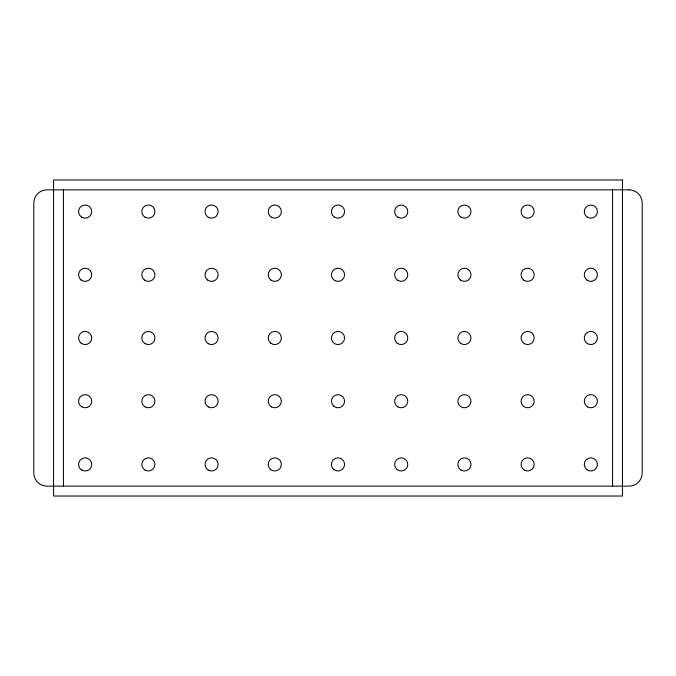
<?xml version="1.0" encoding="UTF-8"?>
<svg xmlns="http://www.w3.org/2000/svg" width="676" height="676" viewBox="0 0 676 676"><rect width="100%" height="100%" fill="white"/><g stroke="black" fill="none" stroke-linecap="round" stroke-linejoin="round"><path stroke-width="1.01" d="M612.574 189.855L612.574 486.145M63.426 189.855L63.426 486.145M622.444 179.977L53.556 179.977L53.556 496.023L622.444 496.023L622.444 179.977M629.035 189.855L46.965 189.855A13.165 13.165 0 0 0 33.8 203.02L33.8 472.98A13.165 13.165 0 0 0 46.965 486.145L629.035 486.145A13.165 13.165 0 0 0 642.2 472.98L642.2 203.02A13.165 13.165 0 0 0 629.035 189.855M460.415 280.016A6.583 6.583 0 0 0 470.952 275.647A6.583 6.583 0 0 0 461.902 268.71A6.583 6.583 0 0 0 460.415 280.016M460.415 343.222A6.583 6.583 0 0 0 470.952 338.862A6.583 6.583 0 0 0 461.902 331.916A6.583 6.583 0 0 0 460.415 343.222M524.339 343.704A6.583 6.583 0 0 0 534.217 338A6.583 6.583 0 0 0 524.339 332.296A6.583 6.583 0 0 0 524.339 343.704M397.201 469.643A6.583 6.583 0 0 0 407.738 465.282A6.583 6.583 0 0 0 398.688 458.336A6.583 6.583 0 0 0 397.201 469.643M397.919 406.91A6.583 6.583 0 0 0 407.797 401.214A6.583 6.583 0 0 0 397.919 395.511A6.583 6.583 0 0 0 397.919 406.91M397.201 343.222A6.583 6.583 0 0 0 407.738 338.862A6.583 6.583 0 0 0 398.688 331.916A6.583 6.583 0 0 0 397.201 343.222M334.704 280.489A6.583 6.583 0 0 0 344.583 274.786A6.583 6.583 0 0 0 334.704 269.09A6.583 6.583 0 0 0 334.704 280.489M397.919 280.489A6.583 6.583 0 0 0 407.797 274.786A6.583 6.583 0 0 0 397.919 269.09A6.583 6.583 0 0 0 397.919 280.489M524.339 470.124A6.583 6.583 0 0 0 534.217 464.42A6.583 6.583 0 0 0 524.339 458.717A6.583 6.583 0 0 0 524.339 470.124M461.125 470.124A6.583 6.583 0 0 0 471.003 464.42A6.583 6.583 0 0 0 461.125 458.717A6.583 6.583 0 0 0 461.125 470.124M586.836 280.016A6.583 6.583 0 0 0 597.373 275.647A6.583 6.583 0 0 0 588.323 268.71A6.583 6.583 0 0 0 586.836 280.016M587.545 406.91A6.583 6.583 0 0 0 597.423 401.214A6.583 6.583 0 0 0 587.545 395.511A6.583 6.583 0 0 0 587.545 406.91M460.415 406.437A6.583 6.583 0 0 0 470.952 402.068A6.583 6.583 0 0 0 461.902 395.13A6.583 6.583 0 0 0 460.415 406.437M208.284 406.91A6.583 6.583 0 0 0 218.162 401.214A6.583 6.583 0 0 0 208.284 395.511A6.583 6.583 0 0 0 208.284 406.91M270.78 469.643A6.583 6.583 0 0 0 281.317 465.282A6.583 6.583 0 0 0 272.267 458.336A6.583 6.583 0 0 0 270.78 469.643M145.078 470.124A6.583 6.583 0 0 0 154.956 464.42A6.583 6.583 0 0 0 145.078 458.717A6.583 6.583 0 0 0 145.078 470.124M271.498 406.91A6.583 6.583 0 0 0 281.377 401.214A6.583 6.583 0 0 0 271.498 395.511A6.583 6.583 0 0 0 271.498 406.91M333.995 406.437A6.583 6.583 0 0 0 344.532 402.068A6.583 6.583 0 0 0 335.482 395.13A6.583 6.583 0 0 0 333.995 406.437M207.574 280.016A6.583 6.583 0 0 0 218.111 275.647A6.583 6.583 0 0 0 209.061 268.71A6.583 6.583 0 0 0 207.574 280.016M334.704 343.704A6.583 6.583 0 0 0 344.583 338A6.583 6.583 0 0 0 334.704 332.296A6.583 6.583 0 0 0 334.704 343.704M523.621 280.016A6.583 6.583 0 0 0 534.158 275.647A6.583 6.583 0 0 0 525.108 268.71A6.583 6.583 0 0 0 523.621 280.016M270.78 280.016A6.583 6.583 0 0 0 281.317 275.647A6.583 6.583 0 0 0 272.267 268.71A6.583 6.583 0 0 0 270.78 280.016M81.864 217.283A6.583 6.583 0 0 0 91.742 211.58A6.583 6.583 0 0 0 81.864 205.876A6.583 6.583 0 0 0 81.864 217.283M397.919 217.283A6.583 6.583 0 0 0 407.797 211.58A6.583 6.583 0 0 0 397.919 205.876A6.583 6.583 0 0 0 397.919 217.283M524.339 217.283A6.583 6.583 0 0 0 534.217 211.58A6.583 6.583 0 0 0 524.339 205.876A6.583 6.583 0 0 0 524.339 217.283M333.995 469.643A6.583 6.583 0 0 0 344.532 465.282A6.583 6.583 0 0 0 335.482 458.336A6.583 6.583 0 0 0 333.995 469.643M270.78 343.222A6.583 6.583 0 0 0 281.317 338.862A6.583 6.583 0 0 0 272.267 331.916A6.583 6.583 0 0 0 270.78 343.222M145.078 406.91A6.583 6.583 0 0 0 154.956 401.214A6.583 6.583 0 0 0 145.078 395.511A6.583 6.583 0 0 0 145.078 406.91M81.864 406.91A6.583 6.583 0 0 0 91.742 401.214A6.583 6.583 0 0 0 81.864 395.511A6.583 6.583 0 0 0 81.864 406.91M145.078 343.704A6.583 6.583 0 0 0 154.956 338A6.583 6.583 0 0 0 145.078 332.296A6.583 6.583 0 0 0 145.078 343.704M81.864 470.124A6.583 6.583 0 0 0 91.742 464.42A6.583 6.583 0 0 0 81.864 458.717A6.583 6.583 0 0 0 81.864 470.124M81.154 280.016A6.583 6.583 0 0 0 91.682 275.647A6.583 6.583 0 0 0 82.641 268.71A6.583 6.583 0 0 0 81.154 280.016M144.36 280.016A6.583 6.583 0 0 0 154.897 275.647A6.583 6.583 0 0 0 145.847 268.71A6.583 6.583 0 0 0 144.36 280.016M208.284 343.704A6.583 6.583 0 0 0 218.162 338A6.583 6.583 0 0 0 208.284 332.296A6.583 6.583 0 0 0 208.284 343.704M81.154 343.222A6.583 6.583 0 0 0 91.682 338.862A6.583 6.583 0 0 0 82.641 331.916A6.583 6.583 0 0 0 81.154 343.222M208.284 470.124A6.583 6.583 0 0 0 218.162 464.42A6.583 6.583 0 0 0 208.284 458.717A6.583 6.583 0 0 0 208.284 470.124M460.415 216.802A6.583 6.583 0 0 0 470.952 212.441A6.583 6.583 0 0 0 461.902 205.496A6.583 6.583 0 0 0 460.415 216.802M523.621 406.437A6.583 6.583 0 0 0 534.158 402.068A6.583 6.583 0 0 0 525.108 395.13A6.583 6.583 0 0 0 523.621 406.437M586.836 469.643A6.583 6.583 0 0 0 597.373 465.282A6.583 6.583 0 0 0 588.323 458.336A6.583 6.583 0 0 0 586.836 469.643M208.284 217.283A6.583 6.583 0 0 0 218.162 211.58A6.583 6.583 0 0 0 208.284 205.876A6.583 6.583 0 0 0 208.284 217.283M271.498 217.283A6.583 6.583 0 0 0 281.377 211.58A6.583 6.583 0 0 0 271.498 205.876A6.583 6.583 0 0 0 271.498 217.283M334.704 217.283A6.583 6.583 0 0 0 344.583 211.58A6.583 6.583 0 0 0 334.704 205.876A6.583 6.583 0 0 0 334.704 217.283M145.078 217.283A6.583 6.583 0 0 0 154.956 211.58A6.583 6.583 0 0 0 145.078 205.876A6.583 6.583 0 0 0 145.078 217.283M587.545 217.283A6.583 6.583 0 0 0 597.423 211.58A6.583 6.583 0 0 0 587.545 205.876A6.583 6.583 0 0 0 587.545 217.283M587.545 343.704A6.583 6.583 0 0 0 597.423 338A6.583 6.583 0 0 0 587.545 332.296A6.583 6.583 0 0 0 587.545 343.704"/></g></svg>
